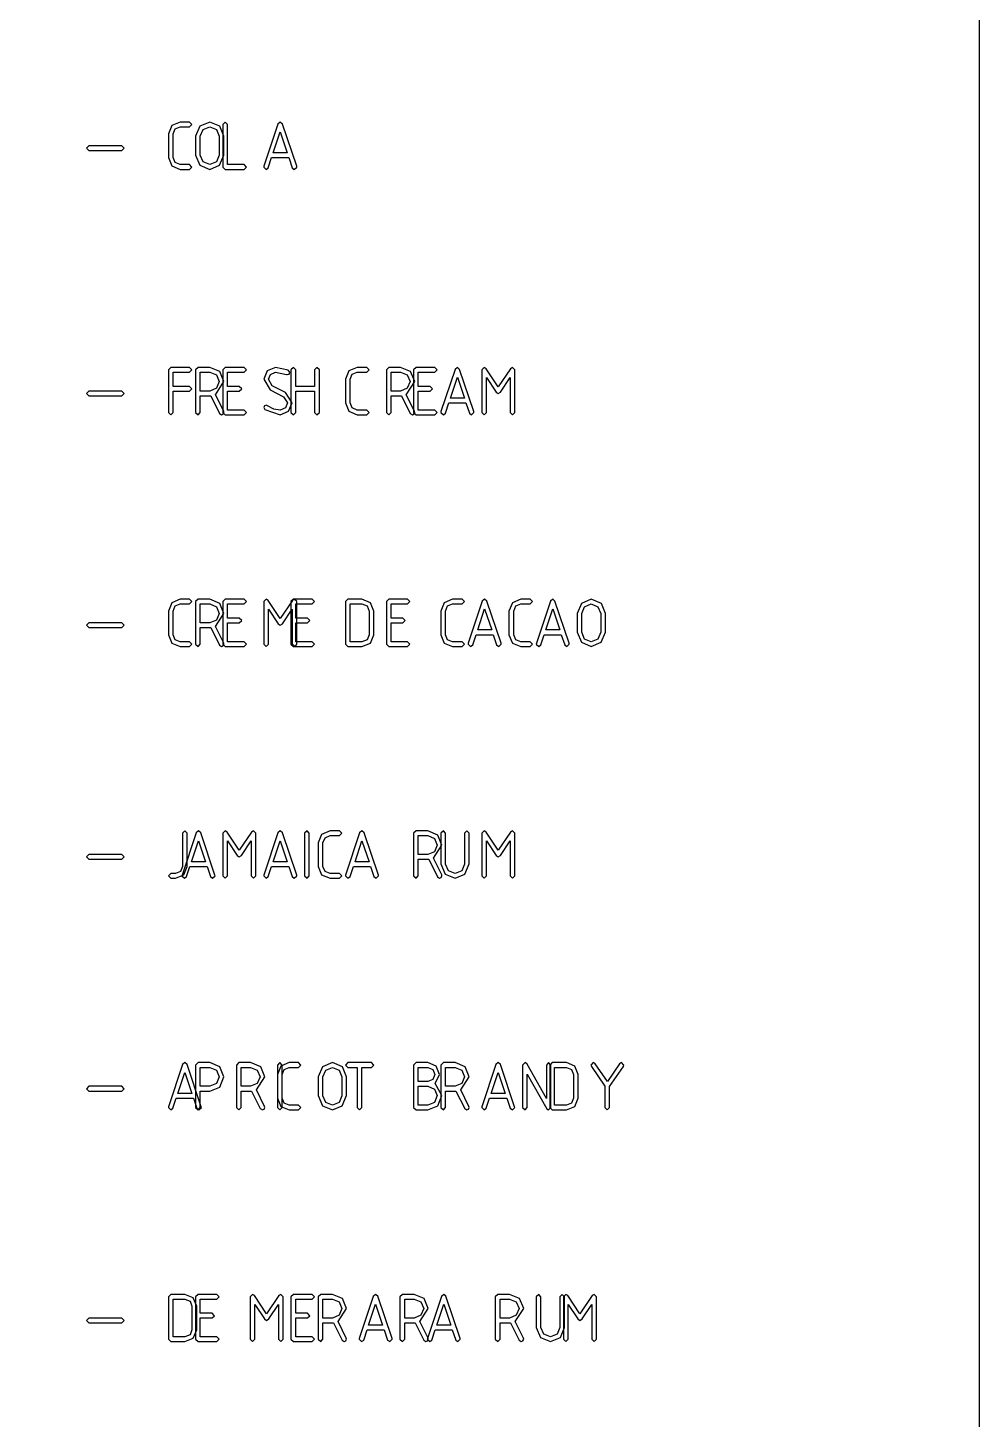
# Model space of a CAD drawing. Header units: metres. Extents: x 0 to 16.5, y 0 to 11.5.
# Drawn here: x 15.542 to 16.512, y 5.199 to 6.616 of the extents above; entities that cross this region are included whole.
import ezdxf

# ---------------------------------------------------------------- set-up
doc = ezdxf.new("R2010")
doc.units = ezdxf.units.M

msp = doc.modelspace()

# ---------------------------------------------------------------- linework, layer by layer
for points in [[(0.0104, 11.5461), (16.5118, 11.5461), (16.5118, 0.0104), (0.0104, 0.0104), (0.0104, 11.5461)], [(15.6404, 6.4938), (15.6379, 6.4962), (15.6044, 6.4962), (15.6019, 6.4938), (15.6044, 6.4914), (15.6379, 6.4914), (15.6404, 6.4938)], [(15.6404, 6.2438), (15.6379, 6.2462), (15.6044, 6.2462), (15.6019, 6.2438), (15.6044, 6.2414), (15.6379, 6.2414), (15.6404, 6.2438)], [(15.6404, 6.0077), (15.6379, 6.0101), (15.6044, 6.0101), (15.6019, 6.0077), (15.6044, 6.0053), (15.6379, 6.0053), (15.6404, 6.0077)], [(15.6404, 5.7716), (15.6379, 5.774), (15.6044, 5.774), (15.6019, 5.7716), (15.6044, 5.7692), (15.6379, 5.7692), (15.6404, 5.7716)], [(15.6404, 5.5355), (15.6379, 5.5379), (15.6044, 5.5379), (15.6019, 5.5355), (15.6044, 5.5331), (15.6379, 5.5331), (15.6404, 5.5355)], [(15.6404, 5.2994), (15.6379, 5.3018), (15.6044, 5.3018), (15.6019, 5.2994), (15.6044, 5.297), (15.6379, 5.297), (15.6404, 5.2994)]]:
    msp.add_lwpolyline(points, close=True)
at = {"color": 7}
for points in [[(15.6974, 6.5203), (15.6887, 6.5168), (15.6853, 6.5083), (15.6853, 6.4842), (15.6887, 6.4757), (15.6974, 6.4722), (15.7069, 6.4722), (15.7093, 6.4746), (15.7069, 6.477), (15.6974, 6.477), (15.6922, 6.4791), (15.6901, 6.4842), (15.6901, 6.5083), (15.6922, 6.5135), (15.6974, 6.5155), (15.7069, 6.5155), (15.7093, 6.5179), (15.7069, 6.5203), (15.6974, 6.5203)], [(15.7419, 6.5059), (15.7378, 6.5161), (15.7275, 6.5203), (15.7174, 6.5161), (15.7131, 6.5059), (15.7131, 6.4867), (15.7174, 6.4765), (15.7275, 6.4722), (15.7376, 6.4765), (15.7419, 6.4867), (15.7419, 6.5059)], [(15.7343, 6.4798), (15.7275, 6.477), (15.7207, 6.4798), (15.7179, 6.4866), (15.7179, 6.5059), (15.7207, 6.5127), (15.7275, 6.5155), (15.7343, 6.5127), (15.7372, 6.5059), (15.7372, 6.4866), (15.7343, 6.4798)], [(15.7408, 6.4746), (15.7433, 6.4722), (15.7625, 6.4722), (15.7649, 6.4746), (15.7625, 6.477), (15.7457, 6.477), (15.7457, 6.5179), (15.7433, 6.5203), (15.7408, 6.5179), (15.7408, 6.4746)], [(15.8161, 6.4754), (15.8017, 6.5184), (15.7993, 6.5203), (15.7969, 6.5183), (15.7826, 6.4754), (15.7825, 6.4746), (15.785, 6.4722), (15.7872, 6.4738), (15.7906, 6.4842), (15.8081, 6.4842), (15.8115, 6.4738), (15.8137, 6.4722), (15.8163, 6.4746), (15.8161, 6.4754)], [(15.8065, 6.489), (15.7922, 6.489), (15.7993, 6.5105), (15.8065, 6.489)], [(15.6878, 6.2222), (15.6901, 6.2246), (15.6901, 6.2463), (15.7069, 6.2463), (15.7093, 6.2487), (15.7069, 6.2511), (15.6901, 6.2511), (15.6901, 6.2655), (15.7069, 6.2655), (15.7093, 6.2679), (15.7069, 6.2703), (15.6878, 6.2703), (15.6853, 6.2679), (15.6853, 6.2246), (15.6878, 6.2222)], [(15.7419, 6.2559), (15.7378, 6.2661), (15.7275, 6.2703), (15.7156, 6.2703), (15.7131, 6.2679), (15.7131, 6.2246), (15.7156, 6.2222), (15.7179, 6.2246), (15.7179, 6.2414), (15.7275, 6.2414), (15.7285, 6.2414), (15.7374, 6.2236), (15.7396, 6.2222), (15.7412, 6.223), (15.7419, 6.2246), (15.7417, 6.2257), (15.7333, 6.2425), (15.7419, 6.2559)], [(15.7433, 6.2222), (15.7625, 6.2222), (15.7649, 6.2246), (15.7625, 6.227), (15.7457, 6.227), (15.7457, 6.2463), (15.7576, 6.2463), (15.7601, 6.2487), (15.7576, 6.2511), (15.7457, 6.2511), (15.7457, 6.2655), (15.7625, 6.2655), (15.7649, 6.2679), (15.7625, 6.2703), (15.7433, 6.2703), (15.7408, 6.2679), (15.7408, 6.2246), (15.7433, 6.2222)], [(15.8047, 6.2449), (15.7912, 6.2518), (15.7874, 6.2583), (15.7894, 6.2633), (15.7946, 6.2655), (15.8056, 6.2633), (15.8065, 6.2631), (15.8083, 6.2637), (15.809, 6.2655), (15.8075, 6.2677), (15.7946, 6.2703), (15.786, 6.2668), (15.7825, 6.2583), (15.789, 6.2476), (15.8026, 6.2406), (15.8067, 6.2342), (15.8046, 6.2291), (15.7993, 6.227), (15.7929, 6.228), (15.7864, 6.2314), (15.785, 6.2318), (15.7833, 6.2311), (15.7825, 6.2294), (15.7836, 6.2274), (15.7993, 6.2222), (15.8079, 6.2257), (15.8114, 6.2342), (15.8047, 6.2449)], [(15.8128, 6.2222), (15.8151, 6.2246), (15.8151, 6.2463), (15.8344, 6.2463), (15.8344, 6.2246), (15.8368, 6.2222), (15.8392, 6.2246), (15.8392, 6.2679), (15.8368, 6.2703), (15.8344, 6.2679), (15.8344, 6.2511), (15.8151, 6.2511), (15.8151, 6.2679), (15.8128, 6.2703), (15.8103, 6.2679), (15.8103, 6.2246), (15.8128, 6.2222)], [(15.8779, 6.2703), (15.8693, 6.2668), (15.8658, 6.2583), (15.8658, 6.2342), (15.8693, 6.2257), (15.8779, 6.2222), (15.8875, 6.2222), (15.8899, 6.2246), (15.8875, 6.227), (15.8779, 6.227), (15.8728, 6.2291), (15.8707, 6.2342), (15.8707, 6.2583), (15.8728, 6.2635), (15.8779, 6.2655), (15.8875, 6.2655), (15.8899, 6.2679), (15.8875, 6.2703), (15.8779, 6.2703)], [(15.9364, 6.2559), (15.9322, 6.2661), (15.9219, 6.2703), (15.91, 6.2703), (15.9075, 6.2679), (15.9075, 6.2246), (15.91, 6.2222), (15.9124, 6.2246), (15.9124, 6.2414), (15.9219, 6.2414), (15.9229, 6.2414), (15.9318, 6.2236), (15.934, 6.2222), (15.9357, 6.223), (15.9364, 6.2246), (15.9361, 6.2257), (15.9278, 6.2425), (15.9364, 6.2559)], [(15.9378, 6.2222), (15.9569, 6.2222), (15.9593, 6.2246), (15.9569, 6.227), (15.9401, 6.227), (15.9401, 6.2463), (15.9521, 6.2463), (15.9546, 6.2487), (15.9521, 6.2511), (15.9401, 6.2511), (15.9401, 6.2655), (15.9569, 6.2655), (15.9593, 6.2679), (15.9569, 6.2703), (15.9378, 6.2703), (15.9353, 6.2679), (15.9353, 6.2246), (15.9378, 6.2222)], [(15.9967, 6.2254), (15.9822, 6.2684), (15.9799, 6.2703), (15.9775, 6.2683), (15.9632, 6.2254), (15.9631, 6.2246), (15.9656, 6.2222), (15.9678, 6.2238), (15.9711, 6.2342), (15.9886, 6.2342), (15.9921, 6.2238), (15.9943, 6.2222), (15.9968, 6.2246), (15.9967, 6.2254)], [(16.034, 6.2691), (16.0215, 6.2506), (16.0093, 6.2691), (16.0072, 6.2703), (16.0047, 6.2679), (16.0047, 6.2246), (16.0072, 6.2222), (16.0096, 6.2246), (16.0096, 6.2601), (16.0193, 6.2453), (16.0215, 6.2438), (16.0237, 6.2453), (16.0336, 6.2601), (16.0336, 6.2246), (16.036, 6.2222), (16.0385, 6.2246), (16.0385, 6.2679), (16.036, 6.2703), (16.034, 6.2691)], [(15.7275, 6.2655), (15.7343, 6.2627), (15.7372, 6.2559), (15.7343, 6.2491), (15.7275, 6.2462), (15.7179, 6.2462), (15.7179, 6.2655), (15.7275, 6.2655)], [(15.9219, 6.2655), (15.9287, 6.2627), (15.9317, 6.2559), (15.9287, 6.2491), (15.9219, 6.2462), (15.9124, 6.2462), (15.9124, 6.2655), (15.9219, 6.2655)], [(15.9871, 6.239), (15.9728, 6.239), (15.9799, 6.2605), (15.9871, 6.239)], [(15.6974, 6.0342), (15.6887, 6.0307), (15.6853, 6.0222), (15.6853, 5.9981), (15.6887, 5.9896), (15.6974, 5.9861), (15.7069, 5.9861), (15.7093, 5.9885), (15.7069, 5.9909), (15.6974, 5.9909), (15.6922, 5.9929), (15.6901, 5.9981), (15.6901, 6.0222), (15.6922, 6.0274), (15.6974, 6.0294), (15.7069, 6.0294), (15.7093, 6.0318), (15.7069, 6.0342), (15.6974, 6.0342)], [(15.7419, 6.0198), (15.7378, 6.03), (15.7275, 6.0342), (15.7156, 6.0342), (15.7131, 6.0318), (15.7131, 5.9885), (15.7156, 5.9861), (15.7179, 5.9885), (15.7179, 6.0053), (15.7275, 6.0053), (15.7285, 6.0053), (15.7374, 5.9875), (15.7396, 5.9861), (15.7412, 5.9869), (15.7419, 5.9885), (15.7417, 5.9896), (15.7333, 6.0064), (15.7419, 6.0198)], [(15.7275, 6.0294), (15.7343, 6.0266), (15.7372, 6.0198), (15.7343, 6.013), (15.7275, 6.0101), (15.7179, 6.0101), (15.7179, 6.0294), (15.7275, 6.0294)], [(15.7433, 5.9861), (15.7625, 5.9861), (15.7649, 5.9885), (15.7625, 5.9909), (15.7457, 5.9909), (15.7457, 6.0102), (15.7576, 6.0102), (15.7601, 6.0126), (15.7576, 6.015), (15.7457, 6.015), (15.7457, 6.0294), (15.7625, 6.0294), (15.7649, 6.0318), (15.7625, 6.0342), (15.7433, 6.0342), (15.7408, 6.0318), (15.7408, 5.9885), (15.7433, 5.9861)], [(15.8118, 6.033), (15.7993, 6.0145), (15.7871, 6.033), (15.785, 6.0342), (15.7825, 6.0318), (15.7825, 5.9885), (15.785, 5.9861), (15.7874, 5.9885), (15.7874, 6.024), (15.7971, 6.0092), (15.7993, 6.0077), (15.8015, 6.0092), (15.8114, 6.024), (15.8114, 5.9885), (15.8137, 5.9861), (15.8163, 5.9885), (15.8163, 6.0318), (15.8137, 6.0342), (15.8118, 6.033)], [(15.8128, 5.9861), (15.8319, 5.9861), (15.8343, 5.9885), (15.8319, 5.9909), (15.8151, 5.9909), (15.8151, 6.0102), (15.8271, 6.0102), (15.8296, 6.0126), (15.8271, 6.015), (15.8151, 6.015), (15.8151, 6.0294), (15.8319, 6.0294), (15.8343, 6.0318), (15.8319, 6.0342), (15.8128, 6.0342), (15.8103, 6.0318), (15.8103, 5.9885), (15.8128, 5.9861)], [(15.8658, 5.9885), (15.8683, 5.9861), (15.8826, 5.9861), (15.8913, 5.9896), (15.8947, 5.9981), (15.8947, 6.0222), (15.8913, 6.0307), (15.8826, 6.0342), (15.8683, 6.0342), (15.8658, 6.0318), (15.8658, 5.9885)], [(15.8826, 6.0294), (15.8879, 6.0274), (15.89, 6.0222), (15.89, 5.9981), (15.8879, 5.9929), (15.8826, 5.9909), (15.8707, 5.9909), (15.8707, 6.0294), (15.8826, 6.0294)], [(15.91, 5.9861), (15.9292, 5.9861), (15.9315, 5.9885), (15.9292, 5.9909), (15.9124, 5.9909), (15.9124, 6.0102), (15.9243, 6.0102), (15.9268, 6.0126), (15.9243, 6.015), (15.9124, 6.015), (15.9124, 6.0294), (15.9292, 6.0294), (15.9315, 6.0318), (15.9292, 6.0342), (15.91, 6.0342), (15.9075, 6.0318), (15.9075, 5.9885), (15.91, 5.9861)], [(15.9751, 6.0342), (15.9665, 6.0307), (15.9631, 6.0222), (15.9631, 5.9981), (15.9665, 5.9896), (15.9751, 5.9861), (15.9847, 5.9861), (15.9871, 5.9885), (15.9847, 5.9909), (15.9751, 5.9909), (15.97, 5.9929), (15.9679, 5.9981), (15.9679, 6.0222), (15.97, 6.0274), (15.9751, 6.0294), (15.9847, 6.0294), (15.9871, 6.0318), (15.9847, 6.0342), (15.9751, 6.0342)], [(16.0244, 5.9893), (16.01, 6.0323), (16.0076, 6.0342), (16.0053, 6.0322), (15.991, 5.9893), (15.9908, 5.9885), (15.9933, 5.9861), (15.9956, 5.9877), (15.9989, 5.9981), (16.0164, 5.9981), (16.0199, 5.9877), (16.0221, 5.9861), (16.0246, 5.9885), (16.0244, 5.9893)], [(16.0446, 6.0342), (16.036, 6.0307), (16.0325, 6.0222), (16.0325, 5.9981), (16.036, 5.9896), (16.0446, 5.9861), (16.0542, 5.9861), (16.0565, 5.9885), (16.0542, 5.9909), (16.0446, 5.9909), (16.0394, 5.9929), (16.0374, 5.9981), (16.0374, 6.0222), (16.0394, 6.0274), (16.0446, 6.0294), (16.0542, 6.0294), (16.0565, 6.0318), (16.0542, 6.0342), (16.0446, 6.0342)], [(16.0939, 5.9893), (16.0794, 6.0323), (16.0771, 6.0342), (16.0747, 6.0322), (16.0604, 5.9893), (16.0603, 5.9885), (16.0628, 5.9861), (16.065, 5.9877), (16.0683, 5.9981), (16.0858, 5.9981), (16.0893, 5.9877), (16.0915, 5.9861), (16.094, 5.9885), (16.0939, 5.9893)], [(16.1308, 6.0198), (16.1267, 6.03), (16.1164, 6.0342), (16.1063, 6.0299), (16.1019, 6.0198), (16.1019, 6.0006), (16.1063, 5.9904), (16.1164, 5.9861), (16.1265, 5.9904), (16.1308, 6.0006), (16.1308, 6.0198)], [(16.1232, 5.9936), (16.1164, 5.9909), (16.1096, 5.9936), (16.1068, 6.0005), (16.1068, 6.0198), (16.1096, 6.0266), (16.1164, 6.0294), (16.1232, 6.0266), (16.1261, 6.0198), (16.1261, 6.0005), (16.1232, 5.9936)], [(16.0149, 6.0029), (16.0006, 6.0029), (16.0076, 6.0244), (16.0149, 6.0029)], [(16.0843, 6.0029), (16.07, 6.0029), (16.0771, 6.0244), (16.0843, 6.0029)], [(15.7021, 5.7981), (15.6997, 5.7957), (15.6997, 5.762), (15.6976, 5.7568), (15.6925, 5.7548), (15.6878, 5.7548), (15.6853, 5.7524), (15.6878, 5.75), (15.6925, 5.75), (15.7011, 5.7535), (15.7046, 5.762), (15.7046, 5.7957), (15.7021, 5.7981)], [(15.7328, 5.7531), (15.7183, 5.7962), (15.716, 5.7981), (15.7136, 5.7961), (15.6993, 5.7531), (15.6992, 5.7524), (15.7017, 5.75), (15.7039, 5.7516), (15.7072, 5.762), (15.7247, 5.762), (15.7282, 5.7516), (15.7304, 5.75), (15.7329, 5.7524), (15.7328, 5.7531)], [(15.7232, 5.7668), (15.7089, 5.7668), (15.716, 5.7882), (15.7232, 5.7668)], [(15.7701, 5.7969), (15.7576, 5.7784), (15.7454, 5.7969), (15.7433, 5.7981), (15.7408, 5.7957), (15.7408, 5.7524), (15.7433, 5.75), (15.7457, 5.7524), (15.7457, 5.7879), (15.7554, 5.7731), (15.7576, 5.7716), (15.7599, 5.7731), (15.7697, 5.7879), (15.7697, 5.7524), (15.7721, 5.75), (15.7746, 5.7524), (15.7746, 5.7957), (15.7721, 5.7981), (15.7701, 5.7969)], [(15.8161, 5.7531), (15.8017, 5.7962), (15.7993, 5.7981), (15.7969, 5.7961), (15.7826, 5.7531), (15.7825, 5.7524), (15.785, 5.75), (15.7872, 5.7516), (15.7906, 5.762), (15.8081, 5.762), (15.8115, 5.7516), (15.8137, 5.75), (15.8163, 5.7524), (15.8161, 5.7531)], [(15.8065, 5.7668), (15.7922, 5.7668), (15.7993, 5.7882), (15.8065, 5.7668)], [(15.829, 5.7524), (15.829, 5.7957), (15.8267, 5.7981), (15.8242, 5.7957), (15.8242, 5.7524), (15.8267, 5.75), (15.829, 5.7524)], [(15.8501, 5.7981), (15.8415, 5.7946), (15.8381, 5.7861), (15.8381, 5.762), (15.8415, 5.7535), (15.8501, 5.75), (15.8597, 5.75), (15.8621, 5.7524), (15.8597, 5.7548), (15.8501, 5.7548), (15.845, 5.7568), (15.8429, 5.762), (15.8429, 5.7861), (15.845, 5.7912), (15.8501, 5.7933), (15.8597, 5.7933), (15.8621, 5.7957), (15.8597, 5.7981), (15.8501, 5.7981)], [(15.8994, 5.7531), (15.885, 5.7962), (15.8826, 5.7981), (15.8803, 5.7961), (15.866, 5.7531), (15.8658, 5.7524), (15.8683, 5.75), (15.8706, 5.7516), (15.8739, 5.762), (15.8914, 5.762), (15.8949, 5.7516), (15.8971, 5.75), (15.8996, 5.7524), (15.8994, 5.7531)], [(15.8899, 5.7668), (15.8756, 5.7668), (15.8826, 5.7882), (15.8899, 5.7668)], [(15.9642, 5.7836), (15.96, 5.7939), (15.9497, 5.7981), (15.9378, 5.7981), (15.9353, 5.7957), (15.9353, 5.7524), (15.9378, 5.75), (15.9401, 5.7524), (15.9401, 5.7692), (15.9497, 5.7692), (15.9507, 5.7692), (15.9596, 5.7514), (15.9618, 5.75), (15.9635, 5.7508), (15.9642, 5.7524), (15.9639, 5.7535), (15.9556, 5.7703), (15.9642, 5.7836)], [(15.9497, 5.7933), (15.9565, 5.7905), (15.9594, 5.7837), (15.9565, 5.7769), (15.9497, 5.774), (15.9401, 5.774), (15.9401, 5.7933), (15.9497, 5.7933)], [(15.9896, 5.7981), (15.9872, 5.7957), (15.9872, 5.7644), (15.9843, 5.7575), (15.9775, 5.7548), (15.9707, 5.7575), (15.9679, 5.7644), (15.9679, 5.7957), (15.9656, 5.7981), (15.9631, 5.7957), (15.9631, 5.7645), (15.9674, 5.7542), (15.9775, 5.75), (15.9876, 5.7542), (15.9919, 5.7645), (15.9919, 5.7957), (15.9896, 5.7981)], [(16.034, 5.7969), (16.0215, 5.7784), (16.0093, 5.7969), (16.0072, 5.7981), (16.0047, 5.7957), (16.0047, 5.7524), (16.0072, 5.75), (16.0096, 5.7524), (16.0096, 5.7879), (16.0193, 5.7731), (16.0215, 5.7716), (16.0237, 5.7731), (16.0336, 5.7879), (16.0336, 5.7524), (16.036, 5.75), (16.0385, 5.7524), (16.0385, 5.7957), (16.036, 5.7981), (16.034, 5.7969)], [(15.7189, 5.517), (15.7044, 5.5601), (15.7021, 5.562), (15.6997, 5.56), (15.6854, 5.517), (15.6853, 5.5163), (15.6878, 5.5139), (15.69, 5.5155), (15.6933, 5.5259), (15.7108, 5.5259), (15.7143, 5.5155), (15.7165, 5.5139), (15.719, 5.5163), (15.7189, 5.517)], [(15.7131, 5.5596), (15.7131, 5.5163), (15.7156, 5.5139), (15.7179, 5.5163), (15.7179, 5.5331), (15.7275, 5.5331), (15.7379, 5.5372), (15.7419, 5.5476), (15.7378, 5.5578), (15.7275, 5.562), (15.7156, 5.562), (15.7131, 5.5596)], [(15.7836, 5.5475), (15.7794, 5.5578), (15.7692, 5.562), (15.7572, 5.562), (15.7547, 5.5596), (15.7547, 5.5163), (15.7572, 5.5139), (15.7596, 5.5163), (15.7596, 5.5331), (15.7692, 5.5331), (15.7701, 5.5331), (15.779, 5.5152), (15.7813, 5.5139), (15.7829, 5.5146), (15.7836, 5.5163), (15.7833, 5.5174), (15.775, 5.5342), (15.7836, 5.5475)], [(15.8012, 5.5163), (15.8012, 5.5596), (15.7989, 5.562), (15.7964, 5.5596), (15.7964, 5.5163), (15.7989, 5.5139), (15.8012, 5.5163)], [(15.8085, 5.562), (15.7999, 5.5585), (15.7964, 5.55), (15.7964, 5.5259), (15.7999, 5.5174), (15.8085, 5.5139), (15.8181, 5.5139), (15.8204, 5.5163), (15.8181, 5.5187), (15.8085, 5.5187), (15.8033, 5.5207), (15.8012, 5.5259), (15.8012, 5.55), (15.8033, 5.5551), (15.8085, 5.5572), (15.8181, 5.5572), (15.8204, 5.5596), (15.8181, 5.562), (15.8085, 5.562)], [(15.8669, 5.5476), (15.8628, 5.5578), (15.8525, 5.562), (15.8424, 5.5577), (15.8381, 5.5476), (15.8381, 5.5284), (15.8424, 5.5181), (15.8525, 5.5139), (15.8626, 5.5181), (15.8669, 5.5284), (15.8669, 5.5476)], [(15.8683, 5.5572), (15.8779, 5.5572), (15.8779, 5.5163), (15.8803, 5.5139), (15.8826, 5.5163), (15.8826, 5.5572), (15.8924, 5.5572), (15.8947, 5.5596), (15.8924, 5.562), (15.8683, 5.562), (15.866, 5.5596), (15.8683, 5.5572)], [(15.9618, 5.55), (15.9583, 5.5585), (15.9497, 5.562), (15.9378, 5.562), (15.9353, 5.5596), (15.9353, 5.5163), (15.9378, 5.5139), (15.9497, 5.5139), (15.9599, 5.5181), (15.9642, 5.5284), (15.9574, 5.5406), (15.9618, 5.55)], [(15.9919, 5.5475), (15.9878, 5.5578), (15.9775, 5.562), (15.9656, 5.562), (15.9631, 5.5596), (15.9631, 5.5163), (15.9656, 5.5139), (15.9679, 5.5163), (15.9679, 5.5331), (15.9775, 5.5331), (15.9785, 5.5331), (15.9874, 5.5152), (15.9896, 5.5139), (15.9912, 5.5146), (15.9919, 5.5163), (15.9917, 5.5174), (15.9833, 5.5342), (15.9919, 5.5475)], [(16.0383, 5.517), (16.0239, 5.5601), (16.0215, 5.562), (16.0192, 5.56), (16.0049, 5.517), (16.0047, 5.5163), (16.0072, 5.5139), (16.0094, 5.5155), (16.0128, 5.5259), (16.0303, 5.5259), (16.0338, 5.5155), (16.036, 5.5139), (16.0385, 5.5163), (16.0383, 5.517)], [(16.0511, 5.5605), (16.0489, 5.562), (16.0464, 5.5596), (16.0464, 5.5163), (16.0489, 5.5139), (16.0512, 5.5163), (16.0512, 5.5504), (16.071, 5.5151), (16.0729, 5.5139), (16.0753, 5.5163), (16.0753, 5.5596), (16.0729, 5.562), (16.0706, 5.5596), (16.0706, 5.5256), (16.0511, 5.5605)], [(16.0742, 5.5163), (16.0767, 5.5139), (16.091, 5.5139), (16.0996, 5.5174), (16.1031, 5.5259), (16.1031, 5.55), (16.0996, 5.5585), (16.091, 5.562), (16.0767, 5.562), (16.0742, 5.5596), (16.0742, 5.5163)], [(16.1492, 5.5582), (16.1496, 5.5596), (16.1471, 5.562), (16.1451, 5.5609), (16.1328, 5.5429), (16.1203, 5.5609), (16.1183, 5.562), (16.116, 5.5596), (16.1165, 5.5582), (16.1303, 5.538), (16.1303, 5.5163), (16.1326, 5.5139), (16.1351, 5.5163), (16.1351, 5.5378), (16.1492, 5.5582)], [(15.7093, 5.5306), (15.695, 5.5306), (15.7021, 5.5521), (15.7093, 5.5306)], [(15.7275, 5.5572), (15.7343, 5.5544), (15.7372, 5.5476), (15.7343, 5.5408), (15.7275, 5.5379), (15.7179, 5.5379), (15.7179, 5.5572), (15.7275, 5.5572)], [(15.7692, 5.5572), (15.776, 5.5544), (15.7789, 5.5476), (15.776, 5.5408), (15.7692, 5.5379), (15.7596, 5.5379), (15.7596, 5.5572), (15.7692, 5.5572)], [(15.8593, 5.5214), (15.8525, 5.5187), (15.8457, 5.5214), (15.8429, 5.5283), (15.8429, 5.5476), (15.8457, 5.5544), (15.8525, 5.5572), (15.8593, 5.5544), (15.8622, 5.5476), (15.8622, 5.5283), (15.8593, 5.5214)], [(15.9497, 5.5572), (15.9549, 5.5551), (15.9571, 5.55), (15.9549, 5.5448), (15.9497, 5.5427), (15.9401, 5.5427), (15.9401, 5.5572), (15.9497, 5.5572)], [(15.9775, 5.5572), (15.9843, 5.5544), (15.9872, 5.5476), (15.9843, 5.5408), (15.9775, 5.5379), (15.9679, 5.5379), (15.9679, 5.5572), (15.9775, 5.5572)], [(16.0287, 5.5306), (16.0144, 5.5306), (16.0215, 5.5521), (16.0287, 5.5306)], [(16.091, 5.5572), (16.0963, 5.5551), (16.0983, 5.55), (16.0983, 5.5259), (16.0963, 5.5207), (16.091, 5.5187), (16.079, 5.5187), (16.079, 5.5572), (16.091, 5.5572)], [(15.9497, 5.538), (15.9565, 5.5351), (15.9594, 5.5284), (15.9565, 5.5215), (15.9497, 5.5187), (15.9401, 5.5187), (15.9401, 5.538), (15.9497, 5.538)], [(15.6853, 5.2802), (15.6878, 5.2778), (15.7021, 5.2778), (15.7107, 5.2813), (15.7142, 5.2898), (15.7142, 5.3139), (15.7107, 5.3224), (15.7021, 5.3258), (15.6878, 5.3258), (15.6853, 5.3235), (15.6853, 5.2802)], [(15.7021, 5.3211), (15.7074, 5.319), (15.7094, 5.3139), (15.7094, 5.2898), (15.7074, 5.2846), (15.7021, 5.2826), (15.6901, 5.2826), (15.6901, 5.3211), (15.7021, 5.3211)], [(15.7156, 5.2778), (15.7347, 5.2778), (15.7371, 5.2802), (15.7347, 5.2826), (15.7179, 5.2826), (15.7179, 5.3019), (15.7299, 5.3019), (15.7324, 5.3042), (15.7299, 5.3066), (15.7179, 5.3066), (15.7179, 5.3211), (15.7347, 5.3211), (15.7371, 5.3235), (15.7347, 5.3258), (15.7156, 5.3258), (15.7131, 5.3235), (15.7131, 5.2802), (15.7156, 5.2778)], [(15.7979, 5.3247), (15.7854, 5.3061), (15.7732, 5.3247), (15.7711, 5.3258), (15.7686, 5.3235), (15.7686, 5.2802), (15.7711, 5.2778), (15.7735, 5.2802), (15.7735, 5.3156), (15.7832, 5.3009), (15.7854, 5.2994), (15.7876, 5.3009), (15.7975, 5.3156), (15.7975, 5.2802), (15.7999, 5.2778), (15.8024, 5.2802), (15.8024, 5.3235), (15.7999, 5.3258), (15.7979, 5.3247)], [(15.8128, 5.2778), (15.8319, 5.2778), (15.8343, 5.2802), (15.8319, 5.2826), (15.8151, 5.2826), (15.8151, 5.3019), (15.8271, 5.3019), (15.8296, 5.3042), (15.8271, 5.3066), (15.8151, 5.3066), (15.8151, 5.3211), (15.8319, 5.3211), (15.8343, 5.3235), (15.8319, 5.3258), (15.8128, 5.3258), (15.8103, 5.3235), (15.8103, 5.2802), (15.8128, 5.2778)], [(15.8669, 5.3114), (15.8628, 5.3217), (15.8525, 5.3258), (15.8406, 5.3258), (15.8381, 5.3235), (15.8381, 5.2802), (15.8406, 5.2778), (15.8429, 5.2802), (15.8429, 5.297), (15.8525, 5.297), (15.8535, 5.297), (15.8624, 5.2791), (15.8646, 5.2778), (15.8662, 5.2785), (15.8669, 5.2802), (15.8667, 5.2813), (15.8583, 5.2981), (15.8669, 5.3114)], [(15.8525, 5.3211), (15.8593, 5.3182), (15.8622, 5.3115), (15.8593, 5.3046), (15.8525, 5.3018), (15.8429, 5.3018), (15.8429, 5.3211), (15.8525, 5.3211)], [(15.9133, 5.2809), (15.8989, 5.324), (15.8965, 5.3258), (15.8942, 5.3239), (15.8799, 5.2809), (15.8797, 5.2802), (15.8822, 5.2778), (15.8844, 5.2794), (15.8878, 5.2898), (15.9053, 5.2898), (15.9088, 5.2794), (15.911, 5.2778), (15.9135, 5.2802), (15.9133, 5.2809)], [(15.9503, 5.3114), (15.9461, 5.3217), (15.9358, 5.3258), (15.9239, 5.3258), (15.9214, 5.3235), (15.9214, 5.2802), (15.9239, 5.2778), (15.9262, 5.2802), (15.9262, 5.297), (15.9358, 5.297), (15.9368, 5.297), (15.9457, 5.2791), (15.9479, 5.2778), (15.9496, 5.2785), (15.9503, 5.2802), (15.95, 5.2813), (15.9417, 5.2981), (15.9503, 5.3114)], [(15.9358, 5.3211), (15.9426, 5.3182), (15.9456, 5.3115), (15.9426, 5.3046), (15.9358, 5.3018), (15.9262, 5.3018), (15.9262, 5.3211), (15.9358, 5.3211)], [(15.9828, 5.2809), (15.9683, 5.324), (15.966, 5.3258), (15.9636, 5.3239), (15.9493, 5.2809), (15.9492, 5.2802), (15.9517, 5.2778), (15.9539, 5.2794), (15.9572, 5.2898), (15.9747, 5.2898), (15.9782, 5.2794), (15.9804, 5.2778), (15.9829, 5.2802), (15.9828, 5.2809)], [(16.0475, 5.3114), (16.0433, 5.3217), (16.0331, 5.3258), (16.0211, 5.3258), (16.0186, 5.3235), (16.0186, 5.2802), (16.0211, 5.2778), (16.0235, 5.2802), (16.0235, 5.297), (16.0331, 5.297), (16.034, 5.297), (16.0429, 5.2791), (16.0451, 5.2778), (16.0468, 5.2785), (16.0475, 5.2802), (16.0472, 5.2813), (16.0389, 5.2981), (16.0475, 5.3114)], [(16.0331, 5.3211), (16.0399, 5.3182), (16.0428, 5.3115), (16.0399, 5.3046), (16.0331, 5.3018), (16.0235, 5.3018), (16.0235, 5.3211), (16.0331, 5.3211)], [(16.0868, 5.3258), (16.0844, 5.3235), (16.0844, 5.2922), (16.0815, 5.2853), (16.0747, 5.2826), (16.0679, 5.2853), (16.0651, 5.2922), (16.0651, 5.3235), (16.0628, 5.3258), (16.0603, 5.3235), (16.0603, 5.2923), (16.0646, 5.282), (16.0747, 5.2778), (16.0849, 5.282), (16.0892, 5.2923), (16.0892, 5.3235), (16.0868, 5.3258)], [(16.1174, 5.3247), (16.1049, 5.3061), (16.0926, 5.3247), (16.0906, 5.3258), (16.0881, 5.3235), (16.0881, 5.2802), (16.0906, 5.2778), (16.0929, 5.2802), (16.0929, 5.3156), (16.1026, 5.3009), (16.1049, 5.2994), (16.1071, 5.3009), (16.1169, 5.3156), (16.1169, 5.2802), (16.1193, 5.2778), (16.1218, 5.2802), (16.1218, 5.3235), (16.1193, 5.3258), (16.1174, 5.3247)], [(15.9037, 5.2945), (15.8894, 5.2945), (15.8965, 5.316), (15.9037, 5.2945)], [(15.9732, 5.2945), (15.9589, 5.2945), (15.966, 5.316), (15.9732, 5.2945)]]:
    msp.add_lwpolyline(points, close=True, dxfattribs=at)

doc.saveas('drawing.dxf')
